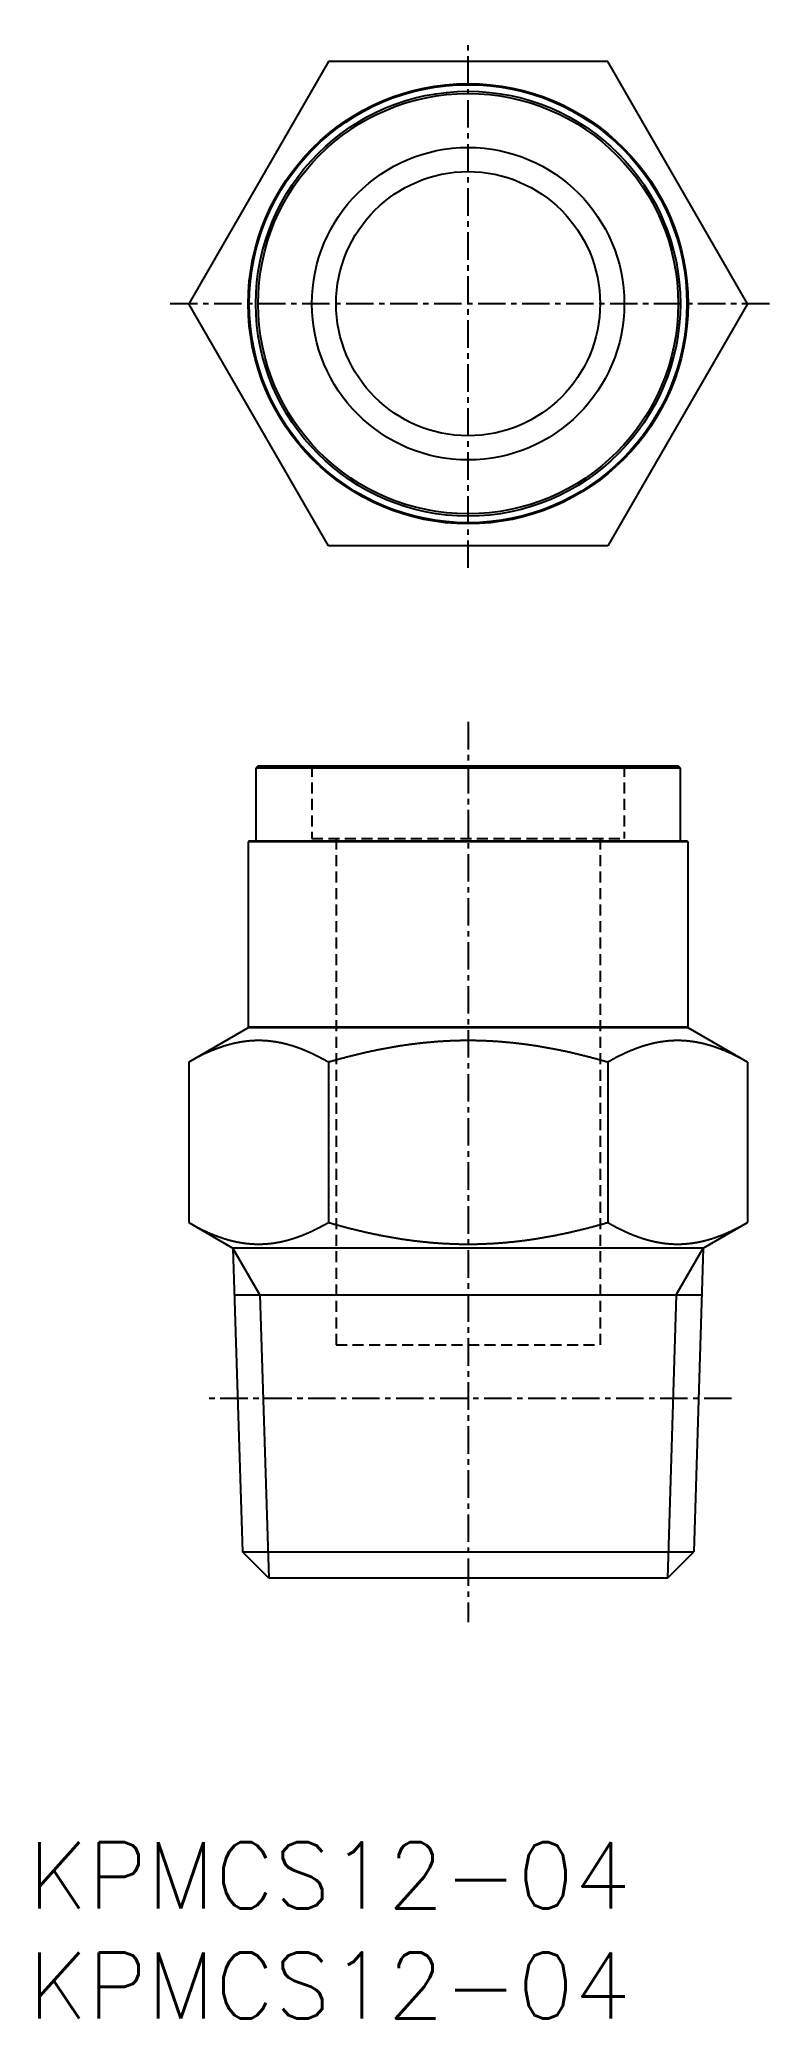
# Model space of a CAD drawing. Extents: x 0.5 to 33.7, y 0 to 89.9.
import ezdxf

# ---------------------------------------------------------------- set-up
doc = ezdxf.new("R2010")
doc.units = 0
doc.linetypes.add('CENTER', pattern=[2, 1.25, -0.25, 0.25, -0.25])
doc.linetypes.add('DASHED', pattern=[0.75, 0.5, -0.25])
doc.layers.get('0').update_dxf_attribs({"linetype": 'CONTINUOUS'})
for name, color, linetype in [('CENTER', 1, 'CENTER'), ('PV', 7, 'CONTINUOUS'), ('TV', 7, 'CONTINUOUS')]:
    doc.layers.add(name, color=color, linetype=linetype)
doc.styles.get("Standard").update_dxf_attribs({"font": 'txt.shx'})

# ---------------------------------------------------------------- blocks, each defined once
blk = doc.blocks.new('*U2')
at = {"color": 7, "linetype": 'CONTINUOUS'}
blk.add_text('KPMCS12-04', height=3, dxfattribs=at).set_placement((0, 0))
blk = doc.blocks.new('*U3')
at = {"color": 7, "linetype": 'CONTINUOUS'}
blk.add_text('KPMCS12-04', height=3, dxfattribs=at).set_placement((0, 5))

msp = doc.modelspace()

# ---------------------------------------------------------------- linework, layer by layer
at = {"color": 1, "linetype": 'CENTER'}
for p, q in [((20, 65.9), (20, 89.9)), ((33.702, 77.9), (6.298, 77.9))]:
    msp.add_line(p, q, dxfattribs=at)
at = {"color": 3, "linetype": 'DASHED'}
for p, q in [((12.9, 56.9), (12.9, 53.6)), ((27.1, 56.9), (27.1, 53.6)), ((12.9, 53.6), (27.1, 53.6)), ((14, 53.6), (14, 30.6)), ((26, 53.6), (26, 30.6)), ((14, 30.6), (26, 30.6))]:
    msp.add_line(p, q, dxfattribs=at)
at = {"color": 7, "linetype": 'CONTINUOUS'}
for p, q in [((9.309, 35), (9.74, 21.199)), ((30.691, 35), (30.26, 21.199)), ((9.375, 32.872), (30.625, 32.872)), ((10.939, 20), (9.74, 21.199)), ((9.74, 21.199), (30.26, 21.199)), ((29.06, 20), (30.26, 21.199)), ((29.06, 20), (10.939, 20))]:
    msp.add_line(p, q, dxfattribs=at)
at = {"color": 3, "linetype": 'CONTINUOUS'}
for p, q in [((10.537, 32.872), (9.309, 35)), ((29.463, 32.872), (30.691, 35)), ((10.537, 32.872), (10.939, 20)), ((29.463, 32.872), (29.06, 20))]:
    msp.add_line(p, q, dxfattribs=at)
at = {"layer": 'CENTER', "color": 1, "linetype": 'CENTER'}
for p, q in [((20, 58.9), (20, 18)), ((31.978, 28.16), (8.022, 28.16))]:
    msp.add_line(p, q, dxfattribs=at)
at = {"layer": 'PV', "color": 7, "linetype": 'CONTINUOUS'}
for p, q in [((10.45, 56.9), (10.35, 56.8)), ((10.35, 56.8), (10.35, 53.5)), ((29.65, 56.8), (10.35, 56.8)), ((10.45, 56.9), (29.55, 56.9)), ((29.65, 56.8), (29.55, 56.9)), ((29.65, 53.5), (29.65, 56.8)), ((10.05, 53.5), (10, 53.45)), ((30, 53.45), (10, 53.45)), ((10, 53.45), (10, 45.05)), ((10.05, 53.5), (29.95, 53.5)), ((30, 53.45), (29.95, 53.5)), ((30, 45.05), (30, 53.45)), ((10, 45), (7.298, 43.44)), ((10, 45.05), (10.05, 45)), ((10, 45.05), (30, 45.05)), ((30, 45), (10, 45)), ((29.95, 45), (30, 45.05)), ((32.702, 43.44), (30, 45)), ((7.298, 43.44), (7.298, 36.161)), ((13.649, 43.44), (13.649, 36.161)), ((26.351, 43.44), (26.351, 36.161)), ((32.702, 43.44), (32.702, 36.161)), ((7.298, 36.161), (9.309, 35)), ((30.691, 35), (32.702, 36.161)), ((30.691, 35), (9.309, 35))]:
    msp.add_line(p, q, dxfattribs=at)
for points in [[(13.649, 43.44), (13.629, 43.452), (13.61, 43.463), (13.59, 43.474), (13.57, 43.485), (13.55, 43.496), (13.531, 43.508), (13.511, 43.519), (13.491, 43.53), (13.471, 43.541), (13.451, 43.552), (13.431, 43.563), (13.411, 43.574), (13.391, 43.584), (13.371, 43.595), (13.351, 43.606), (13.331, 43.617), (13.311, 43.627), (13.291, 43.638), (13.271, 43.648), (13.251, 43.659), (13.231, 43.669), (13.21, 43.68), (13.19, 43.69), (13.17, 43.701), (13.15, 43.711), (13.129, 43.721), (13.109, 43.731), (13.089, 43.741), (13.068, 43.751), (13.048, 43.761), (13.028, 43.771), (13.007, 43.781), (12.987, 43.791), (12.966, 43.801), (12.946, 43.811), (12.925, 43.82), (12.904, 43.83), (12.884, 43.84), (12.863, 43.849), (12.843, 43.859), (12.822, 43.868), (12.801, 43.877), (12.78, 43.887), (12.76, 43.896), (12.739, 43.905), (12.718, 43.914), (12.697, 43.923), (12.676, 43.932), (12.656, 43.941), (12.635, 43.95), (12.614, 43.959), (12.593, 43.968), (12.572, 43.976), (12.551, 43.985), (12.53, 43.993), (12.508, 44.002), (12.487, 44.01), (12.466, 44.019), (12.445, 44.027), (12.424, 44.035), (12.403, 44.043), (12.381, 44.051), (12.36, 44.059), (12.339, 44.067), (12.318, 44.075), (12.296, 44.083), (12.275, 44.091), (12.253, 44.098), (12.232, 44.106), (12.211, 44.113), (12.189, 44.121), (12.168, 44.128), (12.146, 44.136), (12.125, 44.143), (12.103, 44.15), (12.081, 44.157), (12.06, 44.164), (12.038, 44.171), (12.016, 44.178), (11.995, 44.184), (11.973, 44.191), (11.951, 44.197), (11.929, 44.204), (11.908, 44.21), (11.886, 44.217), (11.864, 44.223), (11.842, 44.229), (11.82, 44.235), (11.798, 44.241), (11.776, 44.247), (11.754, 44.253), (11.732, 44.258), (11.71, 44.264), (11.688, 44.27), (11.666, 44.275), (11.644, 44.28), (11.622, 44.286), (11.6, 44.291), (11.578, 44.296), (11.556, 44.301), (11.533, 44.306), (11.511, 44.311), (11.489, 44.315), (11.467, 44.32), (11.444, 44.324), (11.422, 44.329), (11.4, 44.333), (11.377, 44.337), (11.355, 44.342), (11.333, 44.346), (11.31, 44.35), (11.288, 44.353), (11.266, 44.357), (11.243, 44.361), (11.221, 44.364), (11.198, 44.368), (11.176, 44.371), (11.153, 44.374), (11.131, 44.377), (11.108, 44.381), (11.086, 44.383), (11.063, 44.386), (11.041, 44.389), (11.018, 44.392), (10.995, 44.394), (10.973, 44.397), (10.95, 44.399), (10.928, 44.401), (10.905, 44.403), (10.882, 44.405), (10.86, 44.407), (10.837, 44.409), (10.814, 44.41), (10.792, 44.412), (10.769, 44.413), (10.746, 44.415), (10.724, 44.416), (10.701, 44.417), (10.678, 44.418), (10.655, 44.419), (10.633, 44.42), (10.61, 44.421), (10.587, 44.421), (10.565, 44.422), (10.542, 44.422), (10.519, 44.422), (10.496, 44.423), (10.474, 44.423), (10.451, 44.423), (10.428, 44.422), (10.406, 44.422), (10.383, 44.422), (10.36, 44.421), (10.337, 44.421), (10.315, 44.42), (10.292, 44.419), (10.269, 44.418), (10.247, 44.417), (10.224, 44.416), (10.201, 44.415), (10.178, 44.414), (10.156, 44.412), (10.133, 44.41), (10.11, 44.409), (10.088, 44.407), (10.065, 44.405), (10.043, 44.403), (10.02, 44.401), (9.997, 44.399), (9.975, 44.397), (9.952, 44.394), (9.929, 44.392), (9.907, 44.389), (9.884, 44.386), (9.862, 44.383), (9.839, 44.381), (9.817, 44.377), (9.794, 44.374), (9.772, 44.371), (9.749, 44.368), (9.727, 44.364), (9.704, 44.361), (9.682, 44.357), (9.66, 44.353), (9.637, 44.35), (9.615, 44.346), (9.592, 44.342), (9.57, 44.337), (9.548, 44.333), (9.525, 44.329), (9.503, 44.325), (9.481, 44.32), (9.459, 44.315), (9.436, 44.311), (9.414, 44.306), (9.392, 44.301), (9.37, 44.296), (9.348, 44.291), (9.325, 44.286), (9.303, 44.28), (9.281, 44.275), (9.259, 44.27), (9.237, 44.264), (9.215, 44.258), (9.193, 44.253), (9.171, 44.247), (9.149, 44.241), (9.127, 44.235), (9.105, 44.229), (9.084, 44.223), (9.062, 44.217), (9.04, 44.21), (9.018, 44.204), (8.996, 44.197), (8.975, 44.191), (8.953, 44.184), (8.931, 44.178), (8.909, 44.171), (8.888, 44.164), (8.866, 44.157), (8.845, 44.15), (8.823, 44.143), (8.801, 44.136), (8.78, 44.128), (8.758, 44.121), (8.737, 44.113), (8.715, 44.106), (8.694, 44.098), (8.673, 44.091), (8.651, 44.083), (8.63, 44.075), (8.609, 44.067), (8.587, 44.059), (8.566, 44.051), (8.545, 44.043), (8.524, 44.035), (8.502, 44.027), (8.481, 44.019), (8.46, 44.01), (8.439, 44.002), (8.418, 43.993), (8.397, 43.985), (8.376, 43.976), (8.355, 43.968), (8.334, 43.959), (8.313, 43.95), (8.292, 43.941), (8.271, 43.932), (8.25, 43.923), (8.229, 43.914), (8.209, 43.905), (8.188, 43.896), (8.167, 43.887), (8.146, 43.877), (8.126, 43.868), (8.105, 43.859), (8.084, 43.849), (8.064, 43.84), (8.043, 43.83), (8.022, 43.82), (8.002, 43.811), (7.981, 43.801), (7.961, 43.791), (7.94, 43.781), (7.92, 43.771), (7.899, 43.761), (7.879, 43.751), (7.859, 43.741), (7.838, 43.731), (7.818, 43.721), (7.798, 43.711), (7.777, 43.701), (7.757, 43.69), (7.737, 43.68), (7.717, 43.669), (7.697, 43.659), (7.676, 43.648), (7.656, 43.638), (7.636, 43.627), (7.616, 43.617), (7.596, 43.606), (7.576, 43.595), (7.556, 43.584), (7.536, 43.574), (7.516, 43.563), (7.496, 43.552), (7.476, 43.541), (7.456, 43.53), (7.437, 43.519), (7.417, 43.508), (7.397, 43.496), (7.377, 43.485), (7.357, 43.474), (7.338, 43.463), (7.318, 43.452), (7.298, 43.44)], [(26.351, 43.44), (26.31, 43.452), (26.269, 43.464), (26.229, 43.475), (26.188, 43.487), (26.147, 43.498), (26.106, 43.51), (26.065, 43.521), (26.024, 43.533), (25.983, 43.544), (25.943, 43.555), (25.902, 43.566), (25.861, 43.577), (25.82, 43.589), (25.779, 43.6), (25.738, 43.611), (25.697, 43.621), (25.656, 43.632), (25.615, 43.643), (25.574, 43.654), (25.533, 43.665), (25.492, 43.675), (25.451, 43.686), (25.409, 43.696), (25.368, 43.707), (25.327, 43.717), (25.286, 43.727), (25.245, 43.738), (25.204, 43.748), (25.162, 43.758), (25.121, 43.768), (25.08, 43.778), (25.039, 43.788), (24.998, 43.798), (24.956, 43.808), (24.915, 43.818), (24.874, 43.827), (24.832, 43.837), (24.791, 43.846), (24.75, 43.856), (24.708, 43.865), (24.667, 43.875), (24.626, 43.884), (24.584, 43.893), (24.543, 43.902), (24.501, 43.911), (24.46, 43.921), (24.418, 43.929), (24.377, 43.938), (24.335, 43.947), (24.294, 43.956), (24.252, 43.965), (24.211, 43.973), (24.169, 43.982), (24.128, 43.99), (24.086, 43.999), (24.045, 44.007), (24.003, 44.015), (23.961, 44.023), (23.92, 44.031), (23.878, 44.04), (23.836, 44.047), (23.795, 44.055), (23.753, 44.063), (23.711, 44.071), (23.67, 44.079), (23.628, 44.086), (23.586, 44.094), (23.544, 44.101), (23.503, 44.108), (23.461, 44.116), (23.419, 44.123), (23.377, 44.13), (23.335, 44.137), (23.293, 44.144), (23.252, 44.151), (23.21, 44.158), (23.168, 44.165), (23.126, 44.171), (23.084, 44.178), (23.042, 44.184), (23, 44.191), (22.958, 44.197), (22.916, 44.203), (22.874, 44.209), (22.832, 44.215), (22.79, 44.221), (22.748, 44.227), (22.706, 44.233), (22.664, 44.239), (22.622, 44.245), (22.58, 44.25), (22.538, 44.256), (22.496, 44.261), (22.454, 44.267), (22.412, 44.272), (22.37, 44.277), (22.328, 44.282), (22.285, 44.287), (22.243, 44.292), (22.201, 44.297), (22.159, 44.301), (22.117, 44.306), (22.075, 44.311), (22.032, 44.315), (21.99, 44.32), (21.948, 44.324), (21.906, 44.328), (21.864, 44.332), (21.821, 44.336), (21.779, 44.34), (21.737, 44.344), (21.695, 44.348), (21.652, 44.351), (21.61, 44.355), (21.568, 44.358), (21.526, 44.362), (21.483, 44.365), (21.441, 44.368), (21.399, 44.371), (21.356, 44.375), (21.314, 44.377), (21.272, 44.38), (21.229, 44.383), (21.187, 44.386), (21.145, 44.388), (21.102, 44.391), (21.06, 44.393), (21.018, 44.395), (20.975, 44.398), (20.933, 44.4), (20.891, 44.402), (20.848, 44.404), (20.806, 44.406), (20.763, 44.407), (20.721, 44.409), (20.679, 44.411), (20.636, 44.412), (20.594, 44.413), (20.551, 44.415), (20.509, 44.416), (20.467, 44.417), (20.424, 44.418), (20.382, 44.419), (20.339, 44.42), (20.297, 44.42), (20.255, 44.421), (20.212, 44.421), (20.17, 44.422), (20.127, 44.422), (20.085, 44.422), (20.042, 44.423), (20, 44.423), (19.958, 44.423), (19.915, 44.422), (19.873, 44.422), (19.83, 44.422), (19.788, 44.421), (19.745, 44.421), (19.703, 44.42), (19.661, 44.42), (19.618, 44.419), (19.576, 44.418), (19.533, 44.417), (19.491, 44.416), (19.449, 44.415), (19.406, 44.413), (19.364, 44.412), (19.321, 44.411), (19.279, 44.409), (19.237, 44.407), (19.194, 44.406), (19.152, 44.404), (19.109, 44.402), (19.067, 44.4), (19.025, 44.398), (18.982, 44.396), (18.94, 44.393), (18.898, 44.391), (18.855, 44.388), (18.813, 44.386), (18.771, 44.383), (18.728, 44.38), (18.686, 44.377), (18.644, 44.375), (18.601, 44.372), (18.559, 44.368), (18.517, 44.365), (18.474, 44.362), (18.432, 44.358), (18.39, 44.355), (18.348, 44.351), (18.305, 44.348), (18.263, 44.344), (18.221, 44.34), (18.179, 44.336), (18.136, 44.332), (18.094, 44.328), (18.052, 44.324), (18.01, 44.32), (17.968, 44.315), (17.925, 44.311), (17.883, 44.306), (17.841, 44.301), (17.799, 44.297), (17.757, 44.292), (17.715, 44.287), (17.672, 44.282), (17.63, 44.277), (17.588, 44.272), (17.546, 44.267), (17.504, 44.261), (17.462, 44.256), (17.42, 44.25), (17.378, 44.245), (17.336, 44.239), (17.294, 44.233), (17.252, 44.227), (17.21, 44.222), (17.168, 44.216), (17.126, 44.209), (17.084, 44.203), (17.042, 44.197), (17, 44.191), (16.958, 44.184), (16.916, 44.178), (16.874, 44.171), (16.832, 44.165), (16.79, 44.158), (16.748, 44.151), (16.707, 44.144), (16.665, 44.137), (16.623, 44.13), (16.581, 44.123), (16.539, 44.116), (16.497, 44.108), (16.456, 44.101), (16.414, 44.094), (16.372, 44.086), (16.33, 44.079), (16.289, 44.071), (16.247, 44.063), (16.205, 44.055), (16.164, 44.047), (16.122, 44.04), (16.08, 44.031), (16.039, 44.023), (15.997, 44.015), (15.955, 44.007), (15.914, 43.999), (15.872, 43.99), (15.831, 43.982), (15.789, 43.973), (15.748, 43.965), (15.706, 43.956), (15.665, 43.947), (15.623, 43.938), (15.582, 43.929), (15.54, 43.921), (15.499, 43.911), (15.457, 43.902), (15.416, 43.893), (15.374, 43.884), (15.333, 43.875), (15.292, 43.865), (15.25, 43.856), (15.209, 43.846), (15.168, 43.837), (15.126, 43.827), (15.085, 43.818), (15.044, 43.808), (15.002, 43.798), (14.961, 43.788), (14.92, 43.778), (14.879, 43.768), (14.838, 43.758), (14.796, 43.748), (14.755, 43.738), (14.714, 43.727), (14.673, 43.717), (14.632, 43.707), (14.591, 43.696), (14.549, 43.686), (14.508, 43.675), (14.467, 43.665), (14.426, 43.654), (14.385, 43.643), (14.344, 43.632), (14.303, 43.621), (14.262, 43.611), (14.221, 43.6), (14.18, 43.589), (14.139, 43.577), (14.098, 43.566), (14.057, 43.555), (14.017, 43.544), (13.976, 43.533), (13.935, 43.521), (13.894, 43.51), (13.853, 43.498), (13.812, 43.487), (13.771, 43.475), (13.731, 43.464), (13.69, 43.452), (13.649, 43.44)], [(32.702, 43.44), (32.682, 43.452), (32.662, 43.463), (32.643, 43.474), (32.623, 43.485), (32.603, 43.496), (32.583, 43.508), (32.563, 43.519), (32.544, 43.53), (32.524, 43.541), (32.504, 43.552), (32.484, 43.563), (32.464, 43.574), (32.444, 43.584), (32.424, 43.595), (32.404, 43.606), (32.384, 43.617), (32.364, 43.627), (32.344, 43.638), (32.324, 43.648), (32.303, 43.659), (32.283, 43.669), (32.263, 43.68), (32.243, 43.69), (32.223, 43.701), (32.202, 43.711), (32.182, 43.721), (32.162, 43.731), (32.141, 43.741), (32.121, 43.751), (32.101, 43.761), (32.08, 43.771), (32.06, 43.781), (32.039, 43.791), (32.019, 43.801), (31.998, 43.811), (31.978, 43.82), (31.957, 43.83), (31.936, 43.84), (31.916, 43.849), (31.895, 43.859), (31.874, 43.868), (31.854, 43.877), (31.833, 43.887), (31.812, 43.896), (31.791, 43.905), (31.771, 43.914), (31.75, 43.923), (31.729, 43.932), (31.708, 43.941), (31.687, 43.95), (31.666, 43.959), (31.645, 43.968), (31.624, 43.976), (31.603, 43.985), (31.582, 43.993), (31.561, 44.002), (31.54, 44.01), (31.519, 44.019), (31.498, 44.027), (31.476, 44.035), (31.455, 44.043), (31.434, 44.051), (31.413, 44.059), (31.391, 44.067), (31.37, 44.075), (31.349, 44.083), (31.327, 44.091), (31.306, 44.098), (31.285, 44.106), (31.263, 44.113), (31.242, 44.121), (31.22, 44.128), (31.199, 44.136), (31.177, 44.143), (31.155, 44.15), (31.134, 44.157), (31.112, 44.164), (31.091, 44.171), (31.069, 44.178), (31.047, 44.184), (31.025, 44.191), (31.004, 44.197), (30.982, 44.204), (30.96, 44.21), (30.938, 44.217), (30.916, 44.223), (30.895, 44.229), (30.873, 44.235), (30.851, 44.241), (30.829, 44.247), (30.807, 44.253), (30.785, 44.258), (30.763, 44.264), (30.741, 44.27), (30.719, 44.275), (30.697, 44.28), (30.675, 44.286), (30.652, 44.291), (30.63, 44.296), (30.608, 44.301), (30.586, 44.306), (30.564, 44.311), (30.541, 44.315), (30.519, 44.32), (30.497, 44.324), (30.475, 44.329), (30.452, 44.333), (30.43, 44.337), (30.408, 44.342), (30.385, 44.346), (30.363, 44.35), (30.34, 44.353), (30.318, 44.357), (30.296, 44.361), (30.273, 44.364), (30.251, 44.368), (30.228, 44.371), (30.206, 44.374), (30.183, 44.377), (30.161, 44.381), (30.138, 44.383), (30.116, 44.386), (30.093, 44.389), (30.071, 44.392), (30.048, 44.394), (30.025, 44.397), (30.003, 44.399), (29.98, 44.401), (29.957, 44.403), (29.935, 44.405), (29.912, 44.407), (29.89, 44.409), (29.867, 44.41), (29.844, 44.412), (29.822, 44.413), (29.799, 44.415), (29.776, 44.416), (29.753, 44.417), (29.731, 44.418), (29.708, 44.419), (29.685, 44.42), (29.663, 44.421), (29.64, 44.421), (29.617, 44.422), (29.594, 44.422), (29.572, 44.422), (29.549, 44.423), (29.526, 44.423), (29.504, 44.423), (29.481, 44.422), (29.458, 44.422), (29.435, 44.422), (29.413, 44.421), (29.39, 44.421), (29.367, 44.42), (29.345, 44.419), (29.322, 44.418), (29.299, 44.417), (29.276, 44.416), (29.254, 44.415), (29.231, 44.414), (29.208, 44.412), (29.186, 44.41), (29.163, 44.409), (29.14, 44.407), (29.118, 44.405), (29.095, 44.403), (29.072, 44.401), (29.05, 44.399), (29.027, 44.397), (29.005, 44.394), (28.982, 44.392), (28.959, 44.389), (28.937, 44.386), (28.914, 44.383), (28.892, 44.381), (28.869, 44.377), (28.847, 44.374), (28.824, 44.371), (28.802, 44.368), (28.779, 44.364), (28.757, 44.361), (28.734, 44.357), (28.712, 44.353), (28.69, 44.35), (28.667, 44.346), (28.645, 44.342), (28.623, 44.337), (28.6, 44.333), (28.578, 44.329), (28.556, 44.325), (28.533, 44.32), (28.511, 44.315), (28.489, 44.311), (28.467, 44.306), (28.444, 44.301), (28.422, 44.296), (28.4, 44.291), (28.378, 44.286), (28.356, 44.28), (28.334, 44.275), (28.312, 44.27), (28.29, 44.264), (28.268, 44.258), (28.246, 44.253), (28.224, 44.247), (28.202, 44.241), (28.18, 44.235), (28.158, 44.229), (28.136, 44.223), (28.114, 44.217), (28.092, 44.21), (28.071, 44.204), (28.049, 44.197), (28.027, 44.191), (28.005, 44.184), (27.984, 44.178), (27.962, 44.171), (27.94, 44.164), (27.919, 44.157), (27.897, 44.15), (27.875, 44.143), (27.854, 44.136), (27.832, 44.128), (27.811, 44.121), (27.789, 44.113), (27.768, 44.106), (27.747, 44.098), (27.725, 44.091), (27.704, 44.083), (27.682, 44.075), (27.661, 44.067), (27.64, 44.059), (27.619, 44.051), (27.597, 44.043), (27.576, 44.035), (27.555, 44.027), (27.534, 44.019), (27.513, 44.01), (27.492, 44.002), (27.47, 43.993), (27.449, 43.985), (27.428, 43.976), (27.407, 43.968), (27.386, 43.959), (27.365, 43.95), (27.344, 43.941), (27.324, 43.932), (27.303, 43.923), (27.282, 43.914), (27.261, 43.905), (27.24, 43.896), (27.22, 43.887), (27.199, 43.877), (27.178, 43.868), (27.157, 43.859), (27.137, 43.849), (27.116, 43.84), (27.095, 43.83), (27.075, 43.82), (27.054, 43.811), (27.034, 43.801), (27.013, 43.791), (26.993, 43.781), (26.972, 43.771), (26.952, 43.761), (26.932, 43.751), (26.911, 43.741), (26.891, 43.731), (26.871, 43.721), (26.85, 43.711), (26.83, 43.701), (26.81, 43.69), (26.79, 43.68), (26.769, 43.669), (26.749, 43.659), (26.729, 43.648), (26.709, 43.638), (26.689, 43.627), (26.669, 43.617), (26.649, 43.606), (26.629, 43.595), (26.609, 43.584), (26.589, 43.574), (26.569, 43.563), (26.549, 43.552), (26.529, 43.541), (26.509, 43.53), (26.489, 43.519), (26.469, 43.508), (26.45, 43.496), (26.43, 43.485), (26.41, 43.474), (26.39, 43.463), (26.371, 43.452), (26.351, 43.44)], [(7.298, 36.161), (7.318, 36.149), (7.338, 36.138), (7.357, 36.127), (7.377, 36.116), (7.397, 36.104), (7.417, 36.093), (7.437, 36.082), (7.456, 36.071), (7.476, 36.06), (7.496, 36.049), (7.516, 36.038), (7.536, 36.027), (7.556, 36.017), (7.576, 36.006), (7.596, 35.995), (7.616, 35.984), (7.636, 35.974), (7.656, 35.963), (7.676, 35.952), (7.697, 35.942), (7.717, 35.931), (7.737, 35.921), (7.757, 35.911), (7.777, 35.9), (7.798, 35.89), (7.818, 35.88), (7.838, 35.87), (7.859, 35.86), (7.879, 35.849), (7.899, 35.839), (7.92, 35.83), (7.94, 35.82), (7.961, 35.81), (7.981, 35.8), (8.002, 35.79), (8.022, 35.78), (8.043, 35.771), (8.064, 35.761), (8.084, 35.752), (8.105, 35.742), (8.126, 35.733), (8.146, 35.724), (8.167, 35.714), (8.188, 35.705), (8.209, 35.696), (8.229, 35.687), (8.25, 35.678), (8.271, 35.669), (8.292, 35.66), (8.313, 35.651), (8.334, 35.642), (8.355, 35.633), (8.376, 35.625), (8.397, 35.616), (8.418, 35.607), (8.439, 35.599), (8.46, 35.591), (8.481, 35.582), (8.502, 35.574), (8.524, 35.566), (8.545, 35.558), (8.566, 35.549), (8.587, 35.541), (8.609, 35.534), (8.63, 35.526), (8.651, 35.518), (8.673, 35.51), (8.694, 35.502), (8.715, 35.495), (8.737, 35.487), (8.758, 35.48), (8.78, 35.473), (8.801, 35.465), (8.823, 35.458), (8.845, 35.451), (8.866, 35.444), (8.888, 35.437), (8.909, 35.43), (8.931, 35.423), (8.953, 35.417), (8.975, 35.41), (8.996, 35.403), (9.018, 35.397), (9.04, 35.391), (9.062, 35.384), (9.084, 35.378), (9.105, 35.372), (9.127, 35.366), (9.149, 35.36), (9.171, 35.354), (9.193, 35.348), (9.215, 35.342), (9.237, 35.337), (9.259, 35.331), (9.281, 35.326), (9.303, 35.32), (9.325, 35.315), (9.348, 35.31), (9.37, 35.305), (9.392, 35.3), (9.414, 35.295), (9.436, 35.29), (9.459, 35.286), (9.481, 35.281), (9.503, 35.276), (9.525, 35.272), (9.548, 35.268), (9.57, 35.263), (9.592, 35.259), (9.615, 35.255), (9.637, 35.251), (9.66, 35.247), (9.682, 35.244), (9.704, 35.24), (9.727, 35.237), (9.749, 35.233), (9.772, 35.23), (9.794, 35.227), (9.817, 35.223), (9.839, 35.22), (9.862, 35.217), (9.884, 35.215), (9.907, 35.212), (9.929, 35.209), (9.952, 35.207), (9.975, 35.204), (9.997, 35.202), (10.02, 35.2), (10.043, 35.198), (10.065, 35.196), (10.088, 35.194), (10.11, 35.192), (10.133, 35.19), (10.156, 35.189), (10.178, 35.187), (10.201, 35.186), (10.224, 35.185), (10.247, 35.184), (10.269, 35.183), (10.292, 35.182), (10.315, 35.181), (10.337, 35.18), (10.36, 35.18), (10.383, 35.179), (10.406, 35.179), (10.428, 35.179), (10.451, 35.178), (10.474, 35.178), (10.496, 35.178), (10.519, 35.178), (10.542, 35.179), (10.565, 35.179), (10.587, 35.18), (10.61, 35.18), (10.633, 35.181), (10.655, 35.182), (10.678, 35.183), (10.701, 35.184), (10.724, 35.185), (10.746, 35.186), (10.769, 35.187), (10.792, 35.189), (10.814, 35.19), (10.837, 35.192), (10.86, 35.194), (10.882, 35.196), (10.905, 35.198), (10.928, 35.2), (10.95, 35.202), (10.973, 35.204), (10.995, 35.207), (11.018, 35.209), (11.041, 35.212), (11.063, 35.215), (11.086, 35.217), (11.108, 35.22), (11.131, 35.223), (11.153, 35.227), (11.176, 35.23), (11.198, 35.233), (11.221, 35.237), (11.243, 35.24), (11.266, 35.244), (11.288, 35.247), (11.31, 35.251), (11.333, 35.255), (11.355, 35.259), (11.377, 35.263), (11.4, 35.268), (11.422, 35.272), (11.444, 35.276), (11.467, 35.281), (11.489, 35.286), (11.511, 35.29), (11.533, 35.295), (11.556, 35.3), (11.578, 35.305), (11.6, 35.31), (11.622, 35.315), (11.644, 35.32), (11.666, 35.326), (11.688, 35.331), (11.71, 35.337), (11.732, 35.342), (11.754, 35.348), (11.776, 35.354), (11.798, 35.36), (11.82, 35.366), (11.842, 35.372), (11.864, 35.378), (11.886, 35.384), (11.908, 35.391), (11.929, 35.397), (11.951, 35.403), (11.973, 35.41), (11.995, 35.417), (12.016, 35.423), (12.038, 35.43), (12.06, 35.437), (12.081, 35.444), (12.103, 35.451), (12.125, 35.458), (12.146, 35.465), (12.168, 35.473), (12.189, 35.48), (12.211, 35.487), (12.232, 35.495), (12.253, 35.502), (12.275, 35.51), (12.296, 35.518), (12.318, 35.526), (12.339, 35.534), (12.36, 35.541), (12.381, 35.549), (12.403, 35.558), (12.424, 35.566), (12.445, 35.574), (12.466, 35.582), (12.487, 35.591), (12.508, 35.599), (12.53, 35.607), (12.551, 35.616), (12.572, 35.625), (12.593, 35.633), (12.614, 35.642), (12.635, 35.651), (12.656, 35.66), (12.676, 35.669), (12.697, 35.678), (12.718, 35.687), (12.739, 35.696), (12.76, 35.705), (12.78, 35.714), (12.801, 35.724), (12.822, 35.733), (12.843, 35.742), (12.863, 35.752), (12.884, 35.761), (12.904, 35.771), (12.925, 35.78), (12.946, 35.79), (12.966, 35.8), (12.987, 35.81), (13.007, 35.82), (13.028, 35.83), (13.048, 35.839), (13.068, 35.849), (13.089, 35.86), (13.109, 35.87), (13.129, 35.88), (13.15, 35.89), (13.17, 35.9), (13.19, 35.911), (13.21, 35.921), (13.231, 35.931), (13.251, 35.942), (13.271, 35.952), (13.291, 35.963), (13.311, 35.974), (13.331, 35.984), (13.351, 35.995), (13.371, 36.006), (13.391, 36.017), (13.411, 36.027), (13.431, 36.038), (13.451, 36.049), (13.471, 36.06), (13.491, 36.071), (13.511, 36.082), (13.531, 36.093), (13.55, 36.104), (13.57, 36.116), (13.59, 36.127), (13.61, 36.138), (13.629, 36.149), (13.649, 36.161)], [(13.649, 36.161), (13.691, 36.149), (13.733, 36.137), (13.775, 36.125), (13.817, 36.113), (13.859, 36.101), (13.901, 36.089), (13.943, 36.078), (13.985, 36.066), (14.027, 36.054), (14.069, 36.043), (14.111, 36.031), (14.153, 36.02), (14.195, 36.008), (14.237, 35.997), (14.279, 35.986), (14.321, 35.975), (14.363, 35.964), (14.405, 35.953), (14.447, 35.942), (14.49, 35.931), (14.532, 35.92), (14.574, 35.909), (14.616, 35.898), (14.658, 35.887), (14.701, 35.877), (14.743, 35.866), (14.785, 35.856), (14.828, 35.845), (14.87, 35.835), (14.912, 35.825), (14.955, 35.814), (14.997, 35.804), (15.039, 35.794), (15.082, 35.784), (15.124, 35.774), (15.167, 35.764), (15.209, 35.755), (15.251, 35.745), (15.294, 35.735), (15.336, 35.725), (15.379, 35.716), (15.421, 35.706), (15.464, 35.697), (15.507, 35.688), (15.549, 35.678), (15.592, 35.669), (15.634, 35.66), (15.677, 35.651), (15.72, 35.642), (15.762, 35.633), (15.805, 35.624), (15.848, 35.616), (15.89, 35.607), (15.933, 35.598), (15.976, 35.59), (16.018, 35.581), (16.061, 35.573), (16.104, 35.565), (16.147, 35.557), (16.19, 35.549), (16.232, 35.54), (16.275, 35.532), (16.318, 35.525), (16.361, 35.517), (16.404, 35.509), (16.447, 35.501), (16.49, 35.494), (16.533, 35.486), (16.575, 35.479), (16.618, 35.472), (16.661, 35.464), (16.704, 35.457), (16.747, 35.45), (16.79, 35.443), (16.833, 35.436), (16.876, 35.429), (16.919, 35.423), (16.962, 35.416), (17.006, 35.409), (17.049, 35.403), (17.092, 35.396), (17.135, 35.39), (17.178, 35.384), (17.221, 35.378), (17.264, 35.372), (17.307, 35.366), (17.351, 35.36), (17.394, 35.354), (17.437, 35.348), (17.48, 35.343), (17.523, 35.337), (17.567, 35.332), (17.61, 35.326), (17.653, 35.321), (17.696, 35.316), (17.74, 35.311), (17.783, 35.306), (17.826, 35.301), (17.869, 35.296), (17.913, 35.292), (17.956, 35.287), (17.999, 35.282), (18.043, 35.278), (18.086, 35.274), (18.129, 35.269), (18.173, 35.265), (18.216, 35.261), (18.26, 35.257), (18.303, 35.253), (18.346, 35.25), (18.39, 35.246), (18.433, 35.242), (18.477, 35.239), (18.52, 35.235), (18.564, 35.232), (18.607, 35.229), (18.65, 35.226), (18.694, 35.223), (18.737, 35.22), (18.781, 35.217), (18.824, 35.214), (18.868, 35.212), (18.911, 35.209), (18.955, 35.207), (18.998, 35.205), (19.042, 35.202), (19.085, 35.2), (19.129, 35.198), (19.172, 35.196), (19.216, 35.194), (19.26, 35.193), (19.303, 35.191), (19.347, 35.189), (19.39, 35.188), (19.434, 35.187), (19.477, 35.185), (19.521, 35.184), (19.564, 35.183), (19.608, 35.182), (19.651, 35.181), (19.695, 35.181), (19.739, 35.18), (19.782, 35.18), (19.826, 35.179), (19.869, 35.179), (19.913, 35.178), (19.956, 35.178), (20, 35.178), (20.044, 35.178), (20.087, 35.178), (20.131, 35.179), (20.174, 35.179), (20.218, 35.18), (20.261, 35.18), (20.305, 35.181), (20.349, 35.181), (20.392, 35.182), (20.436, 35.183), (20.479, 35.184), (20.523, 35.185), (20.566, 35.187), (20.61, 35.188), (20.653, 35.189), (20.697, 35.191), (20.74, 35.193), (20.784, 35.194), (20.828, 35.196), (20.871, 35.198), (20.915, 35.2), (20.958, 35.202), (21.002, 35.205), (21.045, 35.207), (21.089, 35.209), (21.132, 35.212), (21.176, 35.214), (21.219, 35.217), (21.263, 35.22), (21.306, 35.223), (21.35, 35.226), (21.393, 35.229), (21.436, 35.232), (21.48, 35.235), (21.523, 35.239), (21.567, 35.242), (21.61, 35.246), (21.654, 35.25), (21.697, 35.253), (21.74, 35.257), (21.784, 35.261), (21.827, 35.265), (21.87, 35.269), (21.914, 35.274), (21.957, 35.278), (22.001, 35.282), (22.044, 35.287), (22.087, 35.292), (22.131, 35.296), (22.174, 35.301), (22.217, 35.306), (22.26, 35.311), (22.304, 35.316), (22.347, 35.321), (22.39, 35.326), (22.433, 35.332), (22.477, 35.337), (22.52, 35.343), (22.563, 35.348), (22.606, 35.354), (22.649, 35.36), (22.693, 35.366), (22.736, 35.372), (22.779, 35.378), (22.822, 35.384), (22.865, 35.39), (22.908, 35.396), (22.951, 35.403), (22.994, 35.409), (23.038, 35.416), (23.081, 35.423), (23.124, 35.429), (23.167, 35.436), (23.21, 35.443), (23.253, 35.45), (23.296, 35.457), (23.339, 35.464), (23.382, 35.472), (23.425, 35.479), (23.467, 35.486), (23.51, 35.494), (23.553, 35.501), (23.596, 35.509), (23.639, 35.517), (23.682, 35.525), (23.725, 35.532), (23.768, 35.54), (23.81, 35.549), (23.853, 35.557), (23.896, 35.565), (23.939, 35.573), (23.982, 35.581), (24.024, 35.59), (24.067, 35.598), (24.11, 35.607), (24.152, 35.616), (24.195, 35.624), (24.238, 35.633), (24.28, 35.642), (24.323, 35.651), (24.366, 35.66), (24.408, 35.669), (24.451, 35.678), (24.493, 35.688), (24.536, 35.697), (24.579, 35.706), (24.621, 35.716), (24.664, 35.725), (24.706, 35.735), (24.749, 35.745), (24.791, 35.755), (24.834, 35.764), (24.876, 35.774), (24.918, 35.784), (24.961, 35.794), (25.003, 35.804), (25.045, 35.814), (25.088, 35.825), (25.13, 35.835), (25.172, 35.845), (25.215, 35.856), (25.257, 35.866), (25.299, 35.877), (25.342, 35.887), (25.384, 35.898), (25.426, 35.909), (25.468, 35.92), (25.51, 35.931), (25.553, 35.942), (25.595, 35.953), (25.637, 35.964), (25.679, 35.975), (25.721, 35.986), (25.763, 35.997), (25.805, 36.008), (25.847, 36.02), (25.889, 36.031), (25.931, 36.043), (25.973, 36.054), (26.015, 36.066), (26.057, 36.078), (26.099, 36.089), (26.141, 36.101), (26.183, 36.113), (26.225, 36.125), (26.267, 36.137), (26.309, 36.149), (26.351, 36.161)], [(26.351, 36.161), (26.371, 36.149), (26.39, 36.138), (26.41, 36.127), (26.43, 36.116), (26.45, 36.104), (26.469, 36.093), (26.489, 36.082), (26.509, 36.071), (26.529, 36.06), (26.549, 36.049), (26.569, 36.038), (26.589, 36.027), (26.609, 36.017), (26.629, 36.006), (26.649, 35.995), (26.669, 35.984), (26.689, 35.974), (26.709, 35.963), (26.729, 35.952), (26.749, 35.942), (26.769, 35.931), (26.79, 35.921), (26.81, 35.911), (26.83, 35.9), (26.85, 35.89), (26.871, 35.88), (26.891, 35.87), (26.911, 35.86), (26.932, 35.849), (26.952, 35.839), (26.972, 35.83), (26.993, 35.82), (27.013, 35.81), (27.034, 35.8), (27.054, 35.79), (27.075, 35.78), (27.095, 35.771), (27.116, 35.761), (27.137, 35.752), (27.157, 35.742), (27.178, 35.733), (27.199, 35.724), (27.22, 35.714), (27.24, 35.705), (27.261, 35.696), (27.282, 35.687), (27.303, 35.678), (27.324, 35.669), (27.344, 35.66), (27.365, 35.651), (27.386, 35.642), (27.407, 35.633), (27.428, 35.625), (27.449, 35.616), (27.47, 35.607), (27.492, 35.599), (27.513, 35.591), (27.534, 35.582), (27.555, 35.574), (27.576, 35.566), (27.597, 35.558), (27.619, 35.549), (27.64, 35.541), (27.661, 35.534), (27.682, 35.526), (27.704, 35.518), (27.725, 35.51), (27.747, 35.502), (27.768, 35.495), (27.789, 35.487), (27.811, 35.48), (27.832, 35.473), (27.854, 35.465), (27.875, 35.458), (27.897, 35.451), (27.919, 35.444), (27.94, 35.437), (27.962, 35.43), (27.984, 35.423), (28.005, 35.417), (28.027, 35.41), (28.049, 35.403), (28.071, 35.397), (28.092, 35.391), (28.114, 35.384), (28.136, 35.378), (28.158, 35.372), (28.18, 35.366), (28.202, 35.36), (28.224, 35.354), (28.246, 35.348), (28.268, 35.342), (28.29, 35.337), (28.312, 35.331), (28.334, 35.326), (28.356, 35.32), (28.378, 35.315), (28.4, 35.31), (28.422, 35.305), (28.444, 35.3), (28.467, 35.295), (28.489, 35.29), (28.511, 35.286), (28.533, 35.281), (28.556, 35.276), (28.578, 35.272), (28.6, 35.268), (28.623, 35.263), (28.645, 35.259), (28.667, 35.255), (28.69, 35.251), (28.712, 35.247), (28.734, 35.244), (28.757, 35.24), (28.779, 35.237), (28.802, 35.233), (28.824, 35.23), (28.847, 35.227), (28.869, 35.223), (28.892, 35.22), (28.914, 35.217), (28.937, 35.215), (28.959, 35.212), (28.982, 35.209), (29.005, 35.207), (29.027, 35.204), (29.05, 35.202), (29.072, 35.2), (29.095, 35.198), (29.118, 35.196), (29.14, 35.194), (29.163, 35.192), (29.186, 35.19), (29.208, 35.189), (29.231, 35.187), (29.254, 35.186), (29.276, 35.185), (29.299, 35.184), (29.322, 35.183), (29.345, 35.182), (29.367, 35.181), (29.39, 35.18), (29.413, 35.18), (29.435, 35.179), (29.458, 35.179), (29.481, 35.179), (29.504, 35.178), (29.526, 35.178), (29.549, 35.178), (29.572, 35.178), (29.594, 35.179), (29.617, 35.179), (29.64, 35.18), (29.663, 35.18), (29.685, 35.181), (29.708, 35.182), (29.731, 35.183), (29.753, 35.184), (29.776, 35.185), (29.799, 35.186), (29.822, 35.187), (29.844, 35.189), (29.867, 35.19), (29.89, 35.192), (29.912, 35.194), (29.935, 35.196), (29.957, 35.198), (29.98, 35.2), (30.003, 35.202), (30.025, 35.204), (30.048, 35.207), (30.071, 35.209), (30.093, 35.212), (30.116, 35.215), (30.138, 35.217), (30.161, 35.22), (30.183, 35.223), (30.206, 35.227), (30.228, 35.23), (30.251, 35.233), (30.273, 35.237), (30.296, 35.24), (30.318, 35.244), (30.34, 35.247), (30.363, 35.251), (30.385, 35.255), (30.408, 35.259), (30.43, 35.263), (30.452, 35.268), (30.475, 35.272), (30.497, 35.276), (30.519, 35.281), (30.541, 35.286), (30.564, 35.29), (30.586, 35.295), (30.608, 35.3), (30.63, 35.305), (30.652, 35.31), (30.675, 35.315), (30.697, 35.32), (30.719, 35.326), (30.741, 35.331), (30.763, 35.337), (30.785, 35.342), (30.807, 35.348), (30.829, 35.354), (30.851, 35.36), (30.873, 35.366), (30.895, 35.372), (30.916, 35.378), (30.938, 35.384), (30.96, 35.391), (30.982, 35.397), (31.004, 35.403), (31.025, 35.41), (31.047, 35.417), (31.069, 35.423), (31.091, 35.43), (31.112, 35.437), (31.134, 35.444), (31.155, 35.451), (31.177, 35.458), (31.199, 35.465), (31.22, 35.473), (31.242, 35.48), (31.263, 35.487), (31.285, 35.495), (31.306, 35.502), (31.327, 35.51), (31.349, 35.518), (31.37, 35.526), (31.391, 35.534), (31.413, 35.541), (31.434, 35.549), (31.455, 35.558), (31.476, 35.566), (31.498, 35.574), (31.519, 35.582), (31.54, 35.591), (31.561, 35.599), (31.582, 35.607), (31.603, 35.616), (31.624, 35.625), (31.645, 35.633), (31.666, 35.642), (31.687, 35.651), (31.708, 35.66), (31.729, 35.669), (31.75, 35.678), (31.771, 35.687), (31.791, 35.696), (31.812, 35.705), (31.833, 35.714), (31.854, 35.724), (31.874, 35.733), (31.895, 35.742), (31.916, 35.752), (31.936, 35.761), (31.957, 35.771), (31.978, 35.78), (31.998, 35.79), (32.019, 35.8), (32.039, 35.81), (32.06, 35.82), (32.08, 35.83), (32.101, 35.839), (32.121, 35.849), (32.141, 35.86), (32.162, 35.87), (32.182, 35.88), (32.202, 35.89), (32.223, 35.9), (32.243, 35.911), (32.263, 35.921), (32.283, 35.931), (32.303, 35.942), (32.324, 35.952), (32.344, 35.963), (32.364, 35.974), (32.384, 35.984), (32.404, 35.995), (32.424, 36.006), (32.444, 36.017), (32.464, 36.027), (32.484, 36.038), (32.504, 36.049), (32.524, 36.06), (32.544, 36.071), (32.563, 36.082), (32.583, 36.093), (32.603, 36.104), (32.623, 36.116), (32.643, 36.127), (32.662, 36.138), (32.682, 36.149), (32.702, 36.161)]]:
    msp.add_lwpolyline(points, dxfattribs=at)
at = {"layer": 'TV', "color": 7, "linetype": 'CONTINUOUS'}
for p, q in [((13.649, 88.9), (7.298, 77.9)), ((26.351, 88.9), (13.649, 88.9)), ((32.702, 77.9), (26.351, 88.9)), ((13.649, 66.9), (7.298, 77.9)), ((32.702, 77.9), (26.351, 66.9)), ((26.351, 66.9), (13.649, 66.9))]:
    msp.add_line(p, q, dxfattribs=at)
for radius in [10, 9.95, 9.65, 9.55, 7.1, 6]:
    msp.add_circle((20, 77.9), radius, dxfattribs=at)

# ---------------------------------------------------------------- block references
at = {"color": 7, "linetype": 'CONTINUOUS'}
for name in ['*U3', '*U2']:
    msp.add_blockref(name, (0, 0), dxfattribs=at)

doc.saveas('drawing.dxf')
